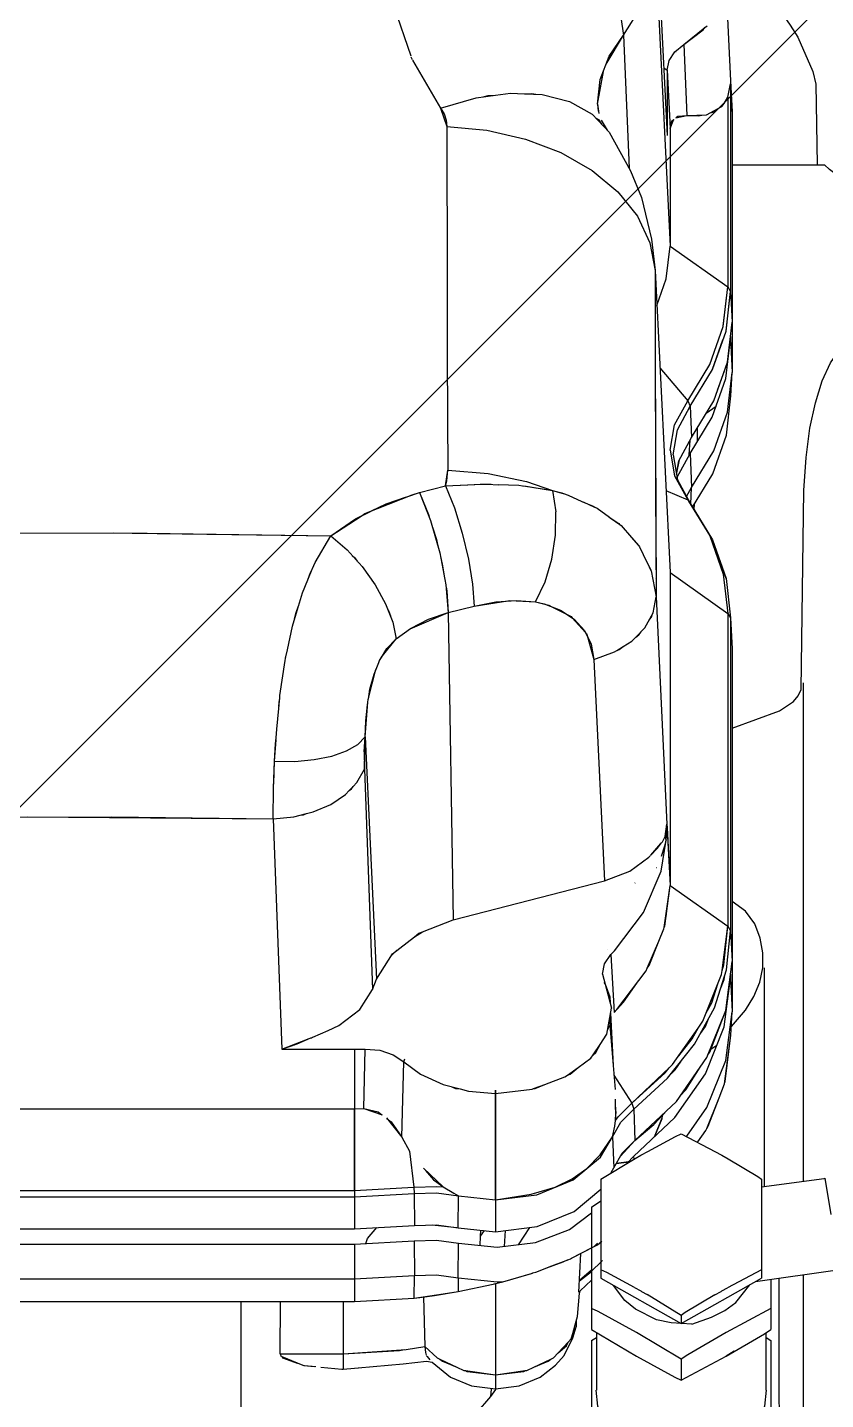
# Model space of a CAD drawing. Header units: millimetres. Extents: x 1084702 to 1166801, y 36632 to 124519.
# Drawn here: x 1102537.6 to 1102622.1, y 50437.1 to 50582.3 of the extents above; entities that cross this region are included whole.
import ezdxf

# ---------------------------------------------------------------- set-up
doc = ezdxf.new("R2010")
doc.units = ezdxf.units.MM
doc.header["$LTSCALE"] = 250
doc.layers.get('0').update_dxf_attribs({"color": 255})
doc.layers.add('%posline', color=240, linetype='Continuous')
doc.layers.add('%symbol', color=1, linetype='Continuous')
doc.styles.add('ROMANS', font='ROMANS.shx', dxfattribs={"height": 100})
doc.dimstyles.new('dott', dxfattribs={"dimscale": 100, "dimtxt": 150, "dimasz": 0.01, "dimexe": 0.5, "dimexo": 1, "dimgap": 1, "dimtad": 1, "dimdsep": 46, "dimtxsty": 'ROMANS', "dimcen": 1.5, "dimclrd": 1, "dimclre": 1, "dimclrt": 2, "dimazin": 2, "dimtfac": 1, "dimtmove": 2, "dimatfit": 3, "dimldrblk": 'DOT', "dimfxl": 1, "dimtvp": 100, "dimtolj": 1, "dimarcsym": 0})

# ---------------------------------------------------------------- blocks, each defined once
blk = doc.blocks.new('_Dot')
at = {"color": 0, "linetype": 'ByBlock', "lineweight": -2}
blk.add_line((-0.5, 0), (-1, 0), dxfattribs=at)
at = {"color": 0, "linetype": 'ByBlock', "const_width": 0.5}
blk.add_lwpolyline([(-0.25, 0, 1), (0.25, 0, 1)], format="xyb", close=True, dxfattribs=at)
blk = doc.blocks.new('GENERATOR-BORDE')
for p, q in [((-2239.76, 465.74), (-2238.51, 440.99)), ((-2239.76, 465.74), (-2238.51, 440.99)), ((-2239.77, 460.98), (-2238.21, 429.28)), ((-2239.77, 460.98), (-2238.21, 429.28)), ((-2232.33, 457.33), (-2231.8, 446.75)), ((-2267.46, 454.62), (-2265.67, 449.41)), ((-2243.73, 455.69), (-2243.13, 451.59)), ((-2243.13, 451.59), (-2241.28, 454.58)), ((-2243.13, 451.59), (-2241.28, 454.58)), ((-2236.74, 450.6), (-2234.53, 452.4)), ((-2236.74, 450.6), (-2234.7, 452.16)), ((-2234.7, 452.16), (-2234.53, 452.4)), ((-2234.53, 452.4), (-2234.28, 452.6)), ((-2244.97, 448.54), (-2243.13, 451.59)), ((-2244.65, 449.37), (-2243.13, 451.59)), ((-2243.13, 451.59), (-2242.52, 437.53)), ((-2243.13, 451.59), (-2242.52, 437.53)), ((-2237.7, 449.84), (-2236.74, 450.6)), ((-2237.7, 449.84), (-2236.74, 450.6)), ((-2236.74, 450.6), (-2236.42, 443.1)), ((-2236.74, 450.6), (-2236.42, 443.1)), ((-2236, 451.17), (-2235.97, 451.23)), ((-2265.81, 449.72), (-2265.78, 449.72)), ((-2265.64, 449.32), (-2265.58, 449.15)), ((-2265.58, 449.15), (-2265.52, 449.04)), ((-2265.48, 448.97), (-2262.51, 443.89)), ((-2245.59, 446.92), (-2244.65, 449.37)), ((-2238.51, 447.91), (-2238.3, 448.92)), ((-2238.51, 447.91), (-2238.3, 448.92)), ((-2238.3, 448.92), (-2237.7, 449.84)), ((-2238.3, 448.92), (-2237.7, 449.84)), ((-2238.28, 448.95), (-2238.28, 448.95)), ((-2238.08, 449.26), (-2238.07, 449.26)), ((-2245.9, 444.31), (-2245.27, 447.74)), ((-2245.4, 447.42), (-2245.34, 447.41)), ((-2245.4, 447.42), (-2245.33, 447.42)), ((-2245.4, 447.42), (-2245.33, 447.41)), ((-2244.96, 448.57), (-2244.96, 448.56)), ((-2244.96, 448.57), (-2244.96, 448.56)), ((-2238.87, 448.16), (-2238.51, 447.91)), ((-2238.87, 448.16), (-2238.51, 447.91)), ((-2238.51, 447.91), (-2238.21, 441.72)), ((-2238.51, 447.91), (-2238.21, 441.72)), ((-2238.51, 447.91), (-2238.51, 440.99)), ((-2238.51, 447.91), (-2238.51, 440.99)), ((-2245.9, 444.31), (-2245.59, 446.92)), ((-2245.51, 447.14), (-2245.39, 447.12)), ((-2232.09, 445.05), (-2231.79, 446.44)), ((-2232.09, 445.05), (-2231.79, 446.44)), ((-2231.8, 446.75), (-2231.79, 446.44)), ((-2231.8, 446.75), (-2231.79, 446.44)), ((-2231.8, 446.75), (-2231.64, 443.42)), ((-2231.8, 446.73), (-2231.79, 446.68)), ((-2231.79, 446.68), (-2231.63, 443.53)), ((-2231.79, 446.68), (-2231.63, 443.42)), ((-2231.79, 446.44), (-2231.79, 424.47)), ((-2231.79, 446.44), (-2231.79, 446.44)), ((-2231.79, 446.44), (-2231.63, 443.16)), ((-2231.79, 446.44), (-2231.79, 424.47)), ((-2231.79, 446.44), (-2231.63, 443.16)), ((-2262.51, 443.89), (-2258.72, 444.98)), ((-2258.72, 444.98), (-2256.7, 445.25)), ((-2257.99, 445.07), (-2257.48, 445.21)), ((-2257.48, 445.21), (-2256.7, 445.25)), ((-2256.7, 445.25), (-2255.09, 445.46)), ((-2255.09, 445.46), (-2253.61, 445.4)), ((-2253.61, 445.4), (-2252.83, 445.44)), ((-2253.61, 445.4), (-2251.76, 445.32)), ((-2253.6, 445.4), (-2253.6, 445.4)), ((-2252.83, 445.44), (-2252.43, 445.35)), ((-2251.76, 445.32), (-2248.85, 444.57)), ((-2248.85, 444.57), (-2246.46, 443.23)), ((-2245.79, 445.26), (-2245.73, 445.25)), ((-2232.47, 444.36), (-2232.09, 445.05)), ((-2232.09, 445.05), (-2232.09, 424.95)), ((-2232.09, 445.05), (-2232.09, 424.95)), ((-2262.51, 443.89), (-2261.84, 441.92)), ((-2262.51, 443.89), (-2262.14, 443.26)), ((-2262.14, 443.26), (-2261.92, 442.6)), ((-2246.46, 443.23), (-2244.67, 441.35)), ((-2245.9, 444.31), (-2245.73, 443.32)), ((-2245.9, 444.31), (-2245.9, 444.31)), ((-2245.9, 444.3), (-2245.82, 443.56)), ((-2237.61, 442.86), (-2236.42, 443.1)), ((-2237.58, 442.87), (-2237.38, 443.02)), ((-2237.38, 443.02), (-2236.42, 443.1)), ((-2236.42, 443.1), (-2234.36, 443.16)), ((-2236.42, 443.1), (-2235.21, 443.05)), ((-2235.21, 443.05), (-2234.83, 443.15)), ((-2234.36, 443.16), (-2232.71, 444.04)), ((-2233.96, 443.37), (-2233.38, 443.53)), ((-2233.48, 443.64), (-2233.44, 443.51)), ((-2233.48, 443.64), (-2233.44, 443.51)), ((-2233.38, 443.53), (-2233.13, 443.82)), ((-2232.71, 444.04), (-2232.47, 444.36)), ((-2231.66, 443.71), (-2231.64, 443.58)), ((-2231.66, 443.71), (-2231.64, 443.58)), ((-2231.66, 443.62), (-2231.64, 443.56)), ((-2231.64, 443.42), (-2231.63, 443.16)), ((-2231.63, 443.53), (-2231.63, 443.42)), ((-2231.63, 443.16), (-2231.63, 421.21)), ((-2231.63, 443.16), (-2231.63, 421.21)), ((-2261.92, 442.6), (-2261.84, 441.92)), ((-2261.88, 442.03), (-2261.85, 442.04)), ((-2261.84, 441.92), (-2257.59, 441.53)), ((-2261.84, 441.92), (-2257.59, 441.53)), ((-2261.84, 441.92), (-2261.83, 434.99)), ((-2246.1, 442.85), (-2245.79, 442.66)), ((-2245.92, 442.74), (-2245.86, 442.6)), ((-2245.92, 442.74), (-2245.87, 442.61)), ((-2245.84, 442.69), (-2245.81, 442.54)), ((-2245.82, 442.6), (-2245.82, 442.55)), ((-2245.79, 442.66), (-2245.47, 442.18)), ((-2245.49, 442.61), (-2244.86, 441.54)), ((-2238.59, 442.65), (-2238.57, 442.44)), ((-2238.57, 442.44), (-2238.51, 440.99)), ((-2238.21, 441.72), (-2237.81, 442.71)), ((-2238.21, 441.72), (-2238, 442.55)), ((-2238.21, 441.72), (-2238.21, 429.28)), ((-2238.21, 441.72), (-2238.21, 429.28)), ((-2238, 442.55), (-2237.82, 442.68)), ((-2257.59, 441.53), (-2253.51, 440.6)), ((-2257.59, 441.53), (-2253.51, 440.6)), ((-2253.51, 440.6), (-2249.76, 439.17)), ((-2253.51, 440.6), (-2249.76, 439.17)), ((-2249.76, 439.17), (-2246.46, 437.29)), ((-2249.76, 439.17), (-2246.46, 437.29)), ((-2246.46, 437.29), (-2243.73, 435.01)), ((-2246.46, 437.29), (-2243.73, 435.01)), ((-2231.63, 437.88), (-2221.85, 437.88)), ((-2261.83, 434.99), (-2261.82, 432.07)), ((-2243.73, 435.01), (-2241.67, 432.43)), ((-2243.73, 435.01), (-2241.67, 432.43)), ((-2261.82, 432.08), (-2261.81, 427.99)), ((-2241.67, 432.43), (-2240.34, 429.62)), ((-2241.67, 432.43), (-2240.34, 429.62)), ((-2240.17, 429.99), (-2239.79, 426.7)), ((-2240.17, 429.99), (-2239.79, 426.7)), ((-2261.82, 429.23), (-2261.81, 426.83)), ((-2240.34, 429.62), (-2239.79, 426.7)), ((-2240.34, 429.62), (-2239.79, 426.7)), ((-2238.61, 425.82), (-2238.21, 429.28)), ((-2238.61, 425.82), (-2238.21, 429.28)), ((-2238.21, 429.28), (-2232.09, 424.95)), ((-2238.21, 429.28), (-2232.09, 424.95)), ((-2261.81, 427.99), (-2261.8, 423.47)), ((-2239.79, 426.7), (-2239.77, 417.31)), ((-2239.79, 426.7), (-2238.21, 394.72)), ((-2239.79, 426.7), (-2238.21, 394.72)), ((-2239.79, 426.7), (-2239.78, 419.99)), ((-2239.6, 423), (-2238.61, 425.82)), ((-2239.6, 423), (-2238.61, 425.82)), ((-2232.57, 420.78), (-2232.09, 424.95)), ((-2232.57, 420.79), (-2232.09, 424.95)), ((-2232.28, 420.28), (-2231.79, 424.47)), ((-2232.28, 420.29), (-2231.79, 424.47)), ((-2232.09, 424.95), (-2231.79, 424.47)), ((-2232.09, 424.95), (-2231.79, 424.47)), ((-2231.79, 424.47), (-2231.63, 421.21)), ((-2231.79, 424.47), (-2231.63, 421.21)), ((-2261.8, 423.48), (-2261.79, 417.91)), ((-2232.12, 417), (-2231.63, 421.21)), ((-2231.68, 420.85), (-2231.63, 421.21)), ((-2231.63, 421.21), (-2231.63, 415.91)), ((-2231.63, 421.21), (-2231.63, 415.91)), ((-2239.78, 419.99), (-2239.73, 403.48)), ((-2234, 416.74), (-2232.57, 420.78)), ((-2234, 416.74), (-2232.57, 420.78)), ((-2233.72, 416.2), (-2232.28, 420.28)), ((-2232.57, 420.79), (-2232.57, 420.79)), ((-2232.28, 420.28), (-2232.28, 420.29)), ((-2233.71, 416.23), (-2232.61, 419.34)), ((-2232.29, 415.26), (-2231.81, 419.45)), ((-2231.81, 419.7), (-2231.81, 419.45)), ((-2231.81, 419.45), (-2231.63, 415.91)), ((-2231.81, 419.45), (-2231.63, 415.91)), ((-2261.79, 417.91), (-2261.76, 411.09)), ((-2239.77, 417.31), (-2239.69, 392.14)), ((-2233.57, 412.91), (-2232.12, 417)), ((-2233.18, 414.01), (-2232.13, 416.96)), ((-2232.13, 416.96), (-2232.13, 416.98)), ((-2239.28, 416.37), (-2236.34, 412.91)), ((-2239.28, 416.37), (-2236.34, 412.91)), ((-2236.34, 412.91), (-2234, 416.74)), ((-2236.34, 412.91), (-2234, 416.74)), ((-2236.08, 412.34), (-2233.72, 416.2)), ((-2234, 416.74), (-2234, 416.74)), ((-2233.71, 416.21), (-2233.71, 416.23)), ((-2232.12, 411.7), (-2231.63, 415.91)), ((-2232.12, 411.7), (-2231.63, 415.91)), ((-2231.76, 413.44), (-2231.63, 415.91)), ((-2231.76, 413.44), (-2231.63, 415.91)), ((-2233.73, 411.18), (-2232.29, 415.26)), ((-2237.72, 410.37), (-2236.34, 412.91)), ((-2237.72, 410.37), (-2236.34, 412.91)), ((-2236.34, 412.91), (-2236.08, 412.34)), ((-2236.34, 412.91), (-2236.08, 412.34)), ((-2235.94, 409.03), (-2233.57, 412.91)), ((-2235.94, 409.03), (-2233.58, 412.89)), ((-2233.58, 412.89), (-2233.57, 412.9)), ((-2232.24, 409.25), (-2231.76, 413.44)), ((-2232.24, 409.25), (-2231.76, 413.44)), ((-2261.76, 411.1), (-2261.74, 405.54)), ((-2237.43, 409.84), (-2236.08, 412.34)), ((-2237.43, 409.84), (-2236.08, 412.34)), ((-2236.09, 407.32), (-2233.73, 411.18)), ((-2236.08, 412.34), (-2235.94, 409.03)), ((-2236.08, 412.34), (-2235.94, 409.03)), ((-2234.37, 411.59), (-2233.33, 412.33)), ((-2234.37, 411.59), (-2233.33, 412.33)), ((-2233.57, 407.6), (-2232.12, 411.7)), ((-2233.57, 407.6), (-2232.12, 411.7)), ((-2238.19, 407.67), (-2237.72, 410.37)), ((-2238.19, 407.67), (-2237.72, 410.37)), ((-2237.89, 407.19), (-2237.43, 409.84)), ((-2237.89, 407.19), (-2237.43, 409.84)), ((-2235.34, 410.01), (-2235.33, 408.56)), ((-2235.34, 410.01), (-2235.33, 408.56)), ((-2237.28, 406.56), (-2235.94, 409.03)), ((-2236.17, 407.17), (-2236.09, 408.74)), ((-2236.17, 407.17), (-2236.09, 408.74)), ((-2233.68, 405.16), (-2232.24, 409.25)), ((-2233.68, 405.16), (-2232.24, 409.25)), ((-2238.19, 407.67), (-2237.72, 404.97)), ((-2238.19, 407.67), (-2237.72, 404.97)), ((-2237.89, 407.19), (-2237.43, 404.54)), ((-2237.89, 407.19), (-2237.43, 404.54)), ((-2237.45, 404.82), (-2236.09, 407.32)), ((-2236.09, 407.32), (-2235.94, 403.72)), ((-2236.09, 407.32), (-2235.94, 403.72)), ((-2235.94, 403.72), (-2233.57, 407.6)), ((-2235.94, 403.72), (-2233.57, 407.6)), ((-2261.98, 403.89), (-2261.74, 405.54)), ((-2261.85, 404.42), (-2261.74, 405.54)), ((-2261.74, 405.54), (-2257.48, 405.19)), ((-2261.74, 405.54), (-2257.48, 405.19)), ((-2237.53, 405.1), (-2237.22, 406.66)), ((-2237.53, 405.1), (-2237.28, 406.56)), ((-2264.73, 403.18), (-2261.98, 403.89)), ((-2264.73, 403.18), (-2261.98, 403.89)), ((-2261.98, 403.89), (-2261.85, 404.42)), ((-2261.98, 403.89), (-2258.88, 404.04)), ((-2261.98, 403.89), (-2259.61, 404.02)), ((-2261.98, 403.89), (-2261.04, 401.56)), ((-2261.98, 403.89), (-2261.04, 401.56)), ((-2259.61, 404.02), (-2258.29, 404.06)), ((-2258.32, 404.07), (-2258.04, 404.09)), ((-2258.04, 404.09), (-2257.9, 404.08)), ((-2257.92, 404.07), (-2257.58, 404.08)), ((-2257.72, 404.07), (-2257.15, 404.06)), ((-2257.58, 404.08), (-2256.34, 404.02)), ((-2257.48, 405.19), (-2253.41, 404.34)), ((-2257.48, 405.19), (-2253.41, 404.34)), ((-2256.41, 404.03), (-2254.22, 403.96)), ((-2254.22, 403.96), (-2253.82, 403.9)), ((-2253.83, 403.89), (-2253.44, 403.87)), ((-2253.71, 403.89), (-2250.64, 403.42)), ((-2253.44, 403.87), (-2250.64, 403.42)), ((-2253.41, 404.34), (-2250.64, 403.42)), ((-2253.41, 404.34), (-2250.64, 403.42)), ((-2237.72, 404.97), (-2236.34, 402.42)), ((-2237.72, 404.97), (-2236.34, 402.42)), ((-2237.46, 404.72), (-2237.45, 404.82)), ((-2237.43, 404.54), (-2236.08, 402.05)), ((-2237.43, 404.54), (-2236.08, 402.05)), ((-2235.83, 401.64), (-2233.68, 405.16)), ((-2235.83, 401.64), (-2233.68, 405.16)), ((-2270.51, 400.96), (-2265.51, 402.96)), ((-2268.28, 402), (-2266.1, 402.73)), ((-2265.97, 402.77), (-2264.73, 403.18)), ((-2265.51, 402.96), (-2264.73, 403.18)), ((-2264.73, 403.18), (-2263.79, 400.85)), ((-2264.73, 403.18), (-2263.57, 400.21)), ((-2250.64, 403.42), (-2250.3, 401.14)), ((-2250.64, 403.42), (-2249.66, 403.14)), ((-2250.64, 403.42), (-2250.3, 401.14)), ((-2250.64, 403.42), (-2249.54, 403.09)), ((-2249.66, 403.14), (-2249.5, 403.07)), ((-2249.5, 403.07), (-2249, 402.92)), ((-2249, 402.92), (-2247.53, 402.25)), ((-2239.73, 403.48), (-2239.69, 392.14)), ((-2238.64, 403.4), (-2236.34, 402.42)), ((-2238.64, 403.4), (-2236.34, 402.42)), ((-2236.46, 402.75), (-2235.94, 403.72)), ((-2236.46, 402.75), (-2235.94, 403.72)), ((-2236.34, 402.42), (-2236.08, 402.05)), ((-2236.34, 402.42), (-2234, 398.59)), ((-2236.34, 402.42), (-2236.08, 402.05)), ((-2236.02, 401.94), (-2235.94, 403.72)), ((-2236.02, 401.94), (-2235.94, 403.72)), ((-2271.53, 400.39), (-2269.85, 401.22)), ((-2270.92, 400.69), (-2270.51, 400.96)), ((-2269.81, 401.24), (-2268.28, 402)), ((-2261.04, 401.56), (-2260.21, 398.9)), ((-2261.04, 401.56), (-2260.21, 398.9)), ((-2250.32, 398.66), (-2250.3, 401.14)), ((-2250.32, 398.66), (-2250.3, 401.14)), ((-2247.54, 402.25), (-2246.36, 401.76)), ((-2247.42, 402.2), (-2246.19, 401.64)), ((-2246.36, 401.76), (-2246.17, 401.63)), ((-2246.17, 401.63), (-2245.93, 401.53)), ((-2245.93, 401.53), (-2244.62, 400.58)), ((-2239.72, 401.33), (-2239.72, 401.32)), ((-2239.72, 401.33), (-2239.72, 401.32)), ((-2236.25, 402.28), (-2234, 398.59)), ((-2236.08, 402.05), (-2233.72, 398.18)), ((-2236.08, 402.05), (-2233.72, 398.19)), ((-2235.65, 401.34), (-2235.61, 402)), ((-2235.65, 401.34), (-2235.61, 402)), ((-2274.11, 398.6), (-2270.93, 400.69)), ((-2274.11, 398.6), (-2271.53, 400.39)), ((-2263.79, 400.85), (-2263.67, 400.47)), ((-2263.57, 400.21), (-2262.6, 396.82)), ((-2263.37, 399.53), (-2262.95, 398.2)), ((-2244.64, 400.59), (-2243.63, 399.9)), ((-2244.55, 400.52), (-2243.53, 399.79)), ((-2243.63, 399.9), (-2243.52, 399.78)), ((-2243.53, 399.79), (-2243.38, 399.68)), ((-2243.38, 399.68), (-2242.3, 398.44)), ((-2308.71, 398.9), (-2297.14, 398.93)), ((-2297.14, 398.93), (-2295.16, 398.9)), ((-2295.16, 398.9), (-2293.58, 398.9)), ((-2295.12, 398.9), (-2274.11, 398.6)), ((-2293.58, 398.9), (-2274.11, 398.6)), ((-2275.79, 395.78), (-2274.11, 398.6)), ((-2274.11, 398.6), (-2274.1, 398.59)), ((-2274.11, 398.6), (-2272.4, 397.11)), ((-2262.95, 398.2), (-2262.75, 397.36)), ((-2260.21, 398.9), (-2259.55, 396.14)), ((-2260.21, 398.9), (-2259.55, 396.14)), ((-2250.71, 396.13), (-2250.32, 398.66)), ((-2250.71, 396.13), (-2250.32, 398.66)), ((-2242.31, 398.45), (-2241.57, 397.63)), ((-2242.28, 398.41), (-2241.52, 397.54)), ((-2234, 398.59), (-2233.99, 398.59)), ((-2234, 398.59), (-2234, 398.59)), ((-2233.99, 398.59), (-2232.57, 394.54)), ((-2233.99, 398.59), (-2232.57, 394.55)), ((-2233.72, 398.19), (-2233.72, 398.19)), ((-2233.72, 398.18), (-2232.28, 394.1)), ((-2272.4, 397.11), (-2270.81, 395.35)), ((-2271.87, 396.52), (-2271.58, 396.26)), ((-2262.6, 396.82), (-2261.95, 393.43)), ((-2241.57, 397.63), (-2241.52, 397.53)), ((-2241.52, 397.53), (-2241.45, 397.45)), ((-2241.45, 397.45), (-2240.66, 395.83)), ((-2233.39, 397.24), (-2232.29, 394.13)), ((-2276.28, 394.72), (-2276.05, 395.14)), ((-2276.06, 395.13), (-2275.79, 395.78)), ((-2271.58, 396.26), (-2271.34, 395.93)), ((-2270.81, 395.35), (-2269.42, 393.41)), ((-2262.49, 396.27), (-2262.29, 395.44)), ((-2262.29, 395.44), (-2262.08, 394.11)), ((-2259.55, 396.14), (-2259.12, 393.49)), ((-2259.55, 396.14), (-2259.12, 393.49)), ((-2251.44, 393.73), (-2250.71, 396.13)), ((-2251.44, 393.73), (-2250.71, 396.13)), ((-2240.66, 395.84), (-2240.24, 395)), ((-2240.64, 395.79), (-2240.23, 394.95)), ((-2277.14, 392.56), (-2276.55, 393.95)), ((-2276.55, 393.96), (-2276.09, 395.06)), ((-2276.55, 393.95), (-2276.28, 394.72)), ((-2252.45, 391.6), (-2251.44, 393.73)), ((-2252.45, 391.6), (-2251.44, 393.73)), ((-2240.25, 395), (-2240.23, 394.97)), ((-2240.24, 395), (-2240.23, 394.95)), ((-2240.23, 394.95), (-2240.2, 394.9)), ((-2240.2, 394.9), (-2239.69, 392.14)), ((-2239.7, 394.11), (-2239.69, 394.1)), ((-2238.21, 394.72), (-2232.09, 390.39)), ((-2238.21, 394.72), (-2232.09, 390.39)), ((-2238.21, 394.72), (-2238.21, 361.6)), ((-2238.21, 394.72), (-2238.21, 361.6)), ((-2232.57, 394.55), (-2232.57, 394.54)), ((-2232.57, 394.54), (-2232.09, 390.39)), ((-2232.57, 394.54), (-2232.57, 394.54)), ((-2232.57, 394.54), (-2232.09, 390.39)), ((-2232.29, 394.13), (-2232.28, 394.12)), ((-2232.28, 394.1), (-2231.79, 389.91)), ((-2277.56, 391.17), (-2277.14, 392.56)), ((-2269.43, 393.42), (-2269.42, 393.41)), ((-2269.42, 393.41), (-2269.42, 393.4)), ((-2269.42, 393.41), (-2268.32, 391.42)), ((-2261.95, 393.43), (-2261.69, 390.48)), ((-2261.92, 393.17), (-2261.86, 392.79)), ((-2261.86, 392.79), (-2261.69, 390.48)), ((-2259.12, 393.49), (-2258.96, 391.17)), ((-2259.12, 393.49), (-2258.96, 391.17)), ((-2278.19, 389.05), (-2277.59, 391.07)), ((-2277.83, 390.39), (-2277.55, 391.18)), ((-2268.32, 391.42), (-2267.57, 389.48)), ((-2268.07, 390.77), (-2267.9, 390.43)), ((-2261.69, 390.48), (-2258.96, 391.17)), ((-2261.69, 390.48), (-2258.96, 391.17)), ((-2258.96, 391.17), (-2255.18, 391.76)), ((-2258.96, 391.17), (-2256.66, 391.63)), ((-2256.66, 391.63), (-2254.48, 391.77)), ((-2255.18, 391.76), (-2252.45, 391.6)), ((-2254.48, 391.77), (-2252.45, 391.6)), ((-2252.45, 391.6), (-2251.53, 391.4)), ((-2252.45, 391.6), (-2251.34, 391.33)), ((-2252.45, 391.6), (-2252.45, 391.6)), ((-2251.53, 391.4), (-2249.79, 390.75)), ((-2251.34, 391.33), (-2251.03, 391.26)), ((-2251.03, 391.26), (-2250.72, 391.1)), ((-2250.72, 391.1), (-2248.96, 390.21)), ((-2249.79, 390.75), (-2248.35, 389.8)), ((-2239.99, 390.46), (-2239.69, 392.14)), ((-2239.69, 392.14), (-2238.53, 368.1)), ((-2239.69, 392.14), (-2238.53, 368.1)), ((-2277.96, 389.81), (-2277.83, 390.39)), ((-2267.9, 390.43), (-2267.82, 390.12)), ((-2267.57, 389.48), (-2267.2, 387.7)), ((-2265.73, 388.76), (-2261.69, 390.48)), ((-2265.69, 388.79), (-2263.78, 389.78)), ((-2263.78, 389.78), (-2261.69, 390.48)), ((-2261.69, 390.48), (-2261.16, 357.96)), ((-2261.69, 390.48), (-2261.16, 357.96)), ((-2248.96, 390.21), (-2248.66, 390.05)), ((-2248.66, 390.05), (-2248.56, 389.94)), ((-2248.56, 389.94), (-2247.16, 388.37)), ((-2248.35, 389.8), (-2247.26, 388.58)), ((-2240.86, 388.87), (-2239.99, 390.46)), ((-2240.42, 389.67), (-2240.15, 390.05)), ((-2240.15, 390.05), (-2240.11, 390.23)), ((-2232.09, 390.39), (-2232.09, 357.27)), ((-2232.09, 390.39), (-2231.79, 389.91)), ((-2232.09, 390.39), (-2232.09, 357.27)), ((-2232.09, 390.39), (-2231.79, 389.91)), ((-2231.79, 389.91), (-2231.79, 356.79)), ((-2231.79, 389.91), (-2231.63, 386.65)), ((-2231.79, 389.91), (-2231.63, 386.65)), ((-2231.79, 389.91), (-2231.79, 356.79)), ((-2278.72, 386.53), (-2278.19, 389.05)), ((-2267.2, 387.7), (-2265.69, 388.79)), ((-2247.26, 388.58), (-2246.56, 387.13)), ((-2247.15, 388.37), (-2247.06, 388.26)), ((-2247.06, 388.26), (-2247, 388.05)), ((-2246.99, 388.04), (-2246.26, 385.5)), ((-2242.26, 387.46), (-2241.84, 387.89)), ((-2241.84, 387.89), (-2240.86, 388.87)), ((-2241.84, 387.89), (-2241.5, 388.14)), ((-2241.5, 388.14), (-2241.28, 388.45)), ((-2241.42, 388.3), (-2241.42, 388.25)), ((-2278.89, 385.8), (-2278.71, 386.54)), ((-2268.78, 385.72), (-2267.2, 387.7)), ((-2268.76, 385.73), (-2268.18, 386.67)), ((-2268.18, 386.67), (-2267.2, 387.7)), ((-2267.2, 387.7), (-2267.2, 387.7)), ((-2246.56, 387.13), (-2246.26, 385.5)), ((-2244.09, 386.31), (-2243.83, 386.48)), ((-2243.83, 386.48), (-2243.18, 386.89)), ((-2243.83, 386.48), (-2243.6, 386.57)), ((-2243.6, 386.57), (-2243.18, 386.89)), ((-2243.36, 386.77), (-2243.35, 386.76)), ((-2243.18, 386.89), (-2242.26, 387.46)), ((-2231.63, 386.65), (-2231.63, 353.54)), ((-2231.63, 386.65), (-2231.63, 353.54)), ((-2279.51, 381.72), (-2278.96, 385.39)), ((-2278.96, 385.39), (-2278.92, 385.62)), ((-2278.91, 385.66), (-2278.78, 386.26)), ((-2278.91, 385.62), (-2278.89, 385.8)), ((-2269.55, 383.96), (-2269.05, 385.2)), ((-2269.05, 385.19), (-2268.92, 385.48)), ((-2269.04, 385.21), (-2268.96, 385.41)), ((-2268.96, 385.41), (-2268.77, 385.72)), ((-2246.26, 385.5), (-2244.09, 386.31)), ((-2246.26, 385.5), (-2245.14, 362.09)), ((-2246.26, 385.5), (-2245.14, 362.09)), ((-2270.16, 381.27), (-2269.36, 384.44)), ((-2269.98, 382.37), (-2269.55, 383.96)), ((-2270.15, 381.32), (-2269.98, 382.37)), ((-2224.11, 383.06), (-2224.11, 330.28)), ((-2279.64, 380.34), (-2279.57, 381.13)), ((-2279.62, 380.57), (-2279.55, 381.27)), ((-2279.57, 381.13), (-2279.53, 381.39)), ((-2279.54, 381.38), (-2279.51, 381.72)), ((-2270.5, 377.33), (-2270.2, 381.01)), ((-2270.42, 379.01), (-2270.26, 380.7)), ((-2270.26, 380.7), (-2270.16, 381.28)), ((-2279.86, 378.14), (-2279.64, 380.34)), ((-2279.92, 377.22), (-2279.86, 378.14)), ((-2270.5, 377.33), (-2270.42, 379.01)), ((-2280.08, 374.74), (-2279.93, 377)), ((-2280.08, 374.74), (-2279.97, 376.6)), ((-2279.97, 376.6), (-2279.91, 377.23)), ((-2272.47, 375.84), (-2271.28, 376.53)), ((-2272.47, 375.84), (-2271.28, 376.53)), ((-2271.28, 376.53), (-2270.5, 377.33)), ((-2271.28, 376.53), (-2270.5, 377.33)), ((-2270.58, 375.73), (-2270.5, 377.33)), ((-2270.57, 373.89), (-2270.5, 377.33)), ((-2270.5, 377.33), (-2269.29, 351.69)), ((-2280.19, 371.91), (-2280.08, 374.74)), ((-2280.17, 372.38), (-2280.08, 374.74)), ((-2280.08, 374.74), (-2277.93, 374.73)), ((-2280.08, 374.74), (-2277.93, 374.73)), ((-2277.93, 374.73), (-2275.88, 374.92)), ((-2277.93, 374.73), (-2275.88, 374.92)), ((-2275.88, 374.92), (-2274.03, 375.29)), ((-2275.88, 374.92), (-2274.03, 375.29)), ((-2274.03, 375.29), (-2272.47, 375.84)), ((-2274.03, 375.29), (-2272.47, 375.84)), ((-2270.58, 375.73), (-2270.57, 373.89)), ((-2271.36, 372.49), (-2270.57, 373.89)), ((-2270.57, 373.89), (-2269.72, 350.57)), ((-2270.57, 373.89), (-2269.72, 350.57)), ((-2280.23, 368.65), (-2280.19, 371.91)), ((-2280.18, 372.21), (-2280.17, 372.38)), ((-2272.17, 371.66), (-2271.77, 372.07)), ((-2272.17, 371.66), (-2271.92, 371.84)), ((-2271.92, 371.84), (-2271.77, 372.07)), ((-2271.77, 372.07), (-2271.36, 372.49)), ((-2274.14, 370.18), (-2272.57, 371.24)), ((-2272.57, 371.24), (-2272.17, 371.66)), ((-2278.06, 368.86), (-2277.37, 369.03)), ((-2277.37, 369.03), (-2276.69, 369.2)), ((-2277.37, 369.03), (-2277.01, 369.08)), ((-2277.01, 369.08), (-2276.69, 369.2)), ((-2276.69, 369.2), (-2276, 369.38)), ((-2276, 369.38), (-2274.14, 370.18)), ((-2325.24, 368.8), (-2297.35, 368.87)), ((-2306.25, 368.85), (-2280.23, 368.65)), ((-2297.35, 368.87), (-2280.23, 368.65)), ((-2280.23, 368.65), (-2278.06, 368.86)), ((-2280.23, 368.65), (-2279.33, 344.27)), ((-2280.23, 368.65), (-2279.33, 344.27)), ((-2238.72, 366.77), (-2238.53, 368.1)), ((-2238.72, 366.77), (-2238.53, 368.1)), ((-2238.72, 366.77), (-2238.51, 367.68)), ((-2238.72, 366.77), (-2238.51, 367.66)), ((-2238.63, 366.38), (-2238.51, 367.66)), ((-2238.63, 366.38), (-2238.51, 367.66)), ((-2238.53, 368.1), (-2238.51, 367.68)), ((-2238.53, 368.1), (-2238.21, 361.6)), ((-2238.53, 368.1), (-2238.51, 367.68)), ((-2238.51, 367.64), (-2238.51, 367.68)), ((-2238.51, 367.68), (-2238.21, 361.6)), ((-2240.25, 364.8), (-2239.17, 366.04)), ((-2239.53, 365.55), (-2239.12, 366.11)), ((-2239.15, 363.12), (-2238.63, 366.38)), ((-2239.11, 366.11), (-2239, 366.23)), ((-2239, 366.23), (-2238.94, 366.35)), ((-2238.94, 366.35), (-2238.89, 366.42)), ((-2238.93, 366.37), (-2238.72, 366.77)), ((-2238.89, 366.42), (-2238.72, 366.77)), ((-2238.73, 365.89), (-2238.63, 366.38)), ((-2238.72, 366.77), (-2238.7, 366.57)), ((-2238.72, 366.77), (-2238.7, 366.57)), ((-2238.7, 366.57), (-2238.63, 366.38)), ((-2238.7, 366.57), (-2238.63, 366.38)), ((-2238.63, 366.38), (-2238.63, 366.38)), ((-2238.62, 367.2), (-2238.62, 367.19)), ((-2238.62, 367.2), (-2238.62, 367.19)), ((-2242.47, 363.12), (-2240.46, 364.58)), ((-2242.47, 363.12), (-2240.46, 364.58)), ((-2240.46, 364.58), (-2240.37, 364.66)), ((-2240.37, 364.66), (-2240.3, 364.74)), ((-2240.29, 364.75), (-2239.53, 365.55)), ((-2239.1, 364.7), (-2238.79, 365.69)), ((-2238.93, 365.25), (-2238.85, 365.44)), ((-2238.85, 365.44), (-2238.79, 365.71)), ((-2238.79, 365.7), (-2238.73, 365.89)), ((-2245.14, 362.09), (-2242.47, 363.12)), ((-2245.14, 362.09), (-2242.47, 363.12)), ((-2241.03, 358.73), (-2239.15, 363.12)), ((-2241.03, 358.73), (-2239.15, 363.12)), ((-2239.66, 363.48), (-2239.65, 363.49)), ((-2239.15, 363.12), (-2239.14, 363.14)), ((-2261.16, 357.96), (-2245.14, 362.09)), ((-2241.92, 361.85), (-2241.89, 361.87)), ((-2238.83, 357.13), (-2238.21, 361.6)), ((-2238.77, 357.28), (-2238.21, 361.6)), ((-2238.33, 360.69), (-2238.33, 360.62)), ((-2238.33, 360.69), (-2238.33, 360.62)), ((-2238.21, 361.6), (-2232.09, 357.27)), ((-2238.21, 361.6), (-2232.09, 357.27)), ((-2264.42, 356.68), (-2261.16, 357.96)), ((-2244.09, 354.68), (-2241.03, 358.73)), ((-2244.09, 354.68), (-2241.03, 358.73)), ((-2238.62, 358.65), (-2238.62, 358.44)), ((-2238.62, 358.65), (-2238.62, 358.44)), ((-2267.59, 354.37), (-2265.26, 356.17)), ((-2265.26, 356.17), (-2264.42, 356.68)), ((-2265.26, 356.17), (-2264.79, 356.53)), ((-2264.79, 356.53), (-2264.42, 356.68)), ((-2239.4, 355.7), (-2238.85, 356.99)), ((-2238.85, 356.99), (-2238.83, 357.13)), ((-2238.83, 357.13), (-2238.77, 357.28)), ((-2232.69, 352.6), (-2232.09, 357.27)), ((-2232.51, 353.18), (-2232.09, 357.27)), ((-2232.22, 352.67), (-2231.79, 356.79)), ((-2232.09, 357.27), (-2231.79, 356.79)), ((-2232.09, 357.27), (-2231.79, 356.79)), ((-2231.79, 356.79), (-2231.63, 353.54)), ((-2231.79, 356.79), (-2231.63, 353.54)), ((-2267.76, 354.1), (-2267.12, 354.73)), ((-2244.87, 354.84), (-2244.86, 354.85)), ((-2244.46, 354.3), (-2244.09, 354.68)), ((-2244.46, 354.3), (-2244.09, 354.68)), ((-2240.63, 352.83), (-2239.4, 355.7)), ((-2240.43, 353.12), (-2239.4, 355.7)), ((-2269.29, 351.69), (-2267.59, 354.37)), ((-2245.35, 352.21), (-2245.14, 353.31)), ((-2245.35, 352.21), (-2245.14, 353.31)), ((-2245.14, 353.31), (-2244.46, 354.3)), ((-2245.14, 353.31), (-2244.46, 354.3)), ((-2244.46, 354.3), (-2244.13, 348.16)), ((-2244.46, 354.3), (-2244.13, 348.16)), ((-2240.63, 352.83), (-2240.43, 353.12)), ((-2232.69, 352.6), (-2232.51, 353.18)), ((-2232.31, 348.37), (-2231.63, 353.54)), ((-2231.63, 353.54), (-2231.63, 348.23)), ((-2231.63, 353.54), (-2231.63, 348.23)), ((-2269.72, 350.57), (-2269.29, 351.69)), ((-2269.72, 350.57), (-2269.29, 351.69)), ((-2245.35, 352.21), (-2245.08, 351.13)), ((-2245.35, 352.21), (-2245.08, 351.13)), ((-2243.84, 348.47), (-2240.75, 352.56)), ((-2240.75, 352.56), (-2240.63, 352.83)), ((-2234.72, 347.23), (-2232.75, 352.17)), ((-2233.5, 348.64), (-2232.22, 352.67)), ((-2232.86, 350.66), (-2232.46, 351.65)), ((-2232.75, 352.17), (-2232.69, 352.6)), ((-2232.48, 346.63), (-2231.81, 351.77)), ((-2232.46, 351.65), (-2232.41, 352.09)), ((-2231.81, 352.19), (-2231.81, 351.77)), ((-2231.81, 351.77), (-2231.63, 348.23)), ((-2231.81, 351.77), (-2231.63, 348.23)), ((-2228.24, 352.88), (-2228.24, 329.74)), ((-2271.06, 348.46), (-2269.72, 350.57)), ((-2271.06, 348.46), (-2269.72, 350.57)), ((-2245.22, 351.33), (-2245.08, 351.13)), ((-2245.08, 351.13), (-2244.41, 348.6)), ((-2245.08, 351.13), (-2244.59, 349.79)), ((-2245.08, 351.13), (-2245.08, 351.12)), ((-2245.08, 351.13), (-2245.08, 351.12)), ((-2243.15, 349.23), (-2241.74, 351.24)), ((-2233.78, 349.18), (-2233.15, 351.18)), ((-2244.9, 345.84), (-2244.41, 348.6)), ((-2244.59, 349.79), (-2244.59, 349.27)), ((-2244.59, 349.79), (-2244.56, 349.16)), ((-2243.78, 348.54), (-2243.15, 349.23)), ((-2235.6, 344.78), (-2233.5, 348.64)), ((-2234.4, 348.03), (-2233.78, 349.18)), ((-2273.29, 346.78), (-2271.06, 348.46)), ((-2273.29, 346.78), (-2271.06, 348.46)), ((-2244.59, 347.59), (-2244.59, 346.77)), ((-2244.5, 348.07), (-2244.23, 342.54)), ((-2244.13, 348.16), (-2243.84, 348.47)), ((-2235.24, 346.5), (-2234.72, 347.23)), ((-2234.45, 346.68), (-2234.13, 347.48)), ((-2234.3, 343.39), (-2232.31, 348.37)), ((-2234, 343.95), (-2232.36, 348.17)), ((-2232.36, 348.17), (-2232.35, 348.27)), ((-2232.31, 343.07), (-2231.63, 348.23)), ((-2232.31, 343.07), (-2231.63, 348.23)), ((-2231.76, 345.76), (-2231.63, 348.23)), ((-2231.76, 345.76), (-2231.63, 348.23)), ((-2276.04, 345.54), (-2274.41, 346.25)), ((-2274.41, 346.25), (-2273.29, 346.78)), ((-2274.41, 346.25), (-2273.29, 346.78)), ((-2245.62, 344.77), (-2244.9, 345.84)), ((-2244.81, 346.34), (-2244.59, 346.77)), ((-2244.59, 346.77), (-2244.23, 342.54)), ((-2237.93, 342.64), (-2235.24, 346.5)), ((-2235.86, 345.35), (-2235.24, 346.5)), ((-2234.97, 345.94), (-2234.45, 346.68)), ((-2234.46, 341.66), (-2232.48, 346.63)), ((-2232.43, 340.61), (-2231.76, 345.76)), ((-2232.36, 340.86), (-2231.76, 345.76)), ((-2279.33, 344.27), (-2276.42, 345.38)), ((-2279.33, 344.27), (-2277.68, 344.84)), ((-2279.33, 344.27), (-2271.61, 344.27)), ((-2279.33, 344.27), (-2271.61, 344.27)), ((-2278.6, 344.55), (-2278.53, 344.55)), ((-2278.17, 344.71), (-2277.99, 344.74)), ((-2277.68, 344.84), (-2276.26, 345.45)), ((-2276.24, 345.45), (-2276.15, 345.48)), ((-2276.15, 345.48), (-2276.11, 345.5)), ((-2276.1, 345.52), (-2276.04, 345.54)), ((-2271.61, 344.27), (-2270.5, 344.28)), ((-2271.61, 344.27), (-2270.5, 344.28)), ((-2271.61, 344.27), (-2271.61, 337.96)), ((-2271.61, 344.27), (-2271.61, 337.96)), ((-2270.63, 337.97), (-2270.5, 344.28)), ((-2270.63, 337.97), (-2270.5, 344.28)), ((-2270.5, 344.28), (-2268.95, 344.15)), ((-2270.5, 344.28), (-2268.95, 344.15)), ((-2246.36, 343.67), (-2245.62, 344.77)), ((-2246.05, 343.93), (-2245.62, 344.77)), ((-2238.47, 341.19), (-2235.6, 344.78)), ((-2237.29, 343.56), (-2235.86, 345.35)), ((-2233.88, 344.25), (-2233.25, 344.7)), ((-2233.88, 344.25), (-2233.25, 344.7)), ((-2268.95, 344.15), (-2267.54, 343.68)), ((-2268.95, 344.15), (-2267.54, 343.68)), ((-2267.54, 343.68), (-2266.4, 342.93)), ((-2267.54, 343.68), (-2266.4, 342.93)), ((-2266.61, 334.96), (-2266.4, 342.93)), ((-2266.61, 334.96), (-2266.4, 342.93)), ((-2266.4, 342.93), (-2266.28, 343.23)), ((-2266.4, 342.93), (-2264.63, 341.63)), ((-2247.95, 342.33), (-2246.59, 343.32)), ((-2246.59, 343.32), (-2246.36, 343.67)), ((-2246.36, 343.67), (-2246.05, 343.93)), ((-2237.68, 342.06), (-2237.03, 342.98)), ((-2237.54, 338.74), (-2234.3, 343.39)), ((-2234.3, 338.08), (-2232.31, 343.07)), ((-2234.3, 338.08), (-2232.31, 343.07)), ((-2234.19, 343.65), (-2234, 343.95)), ((-2264.63, 341.63), (-2264.62, 341.62)), ((-2264.63, 341.63), (-2264.63, 341.63)), ((-2264.62, 341.62), (-2262.23, 340.51)), ((-2249.33, 341.32), (-2249.08, 341.5)), ((-2249.08, 341.5), (-2247.95, 342.33)), ((-2249.08, 341.5), (-2248.79, 341.62)), ((-2248.79, 341.62), (-2247.95, 342.33)), ((-2244.23, 342.54), (-2244.02, 340.01)), ((-2244.15, 341.52), (-2242.27, 338.54)), ((-2244.15, 341.52), (-2242.27, 338.54)), ((-2242.27, 338.54), (-2238.3, 342.29)), ((-2242.27, 338.54), (-2238.71, 341.77)), ((-2238.71, 341.77), (-2238.3, 342.29)), ((-2238.3, 342.29), (-2237.93, 342.64)), ((-2238.06, 341.7), (-2237.68, 342.06)), ((-2237.69, 337.04), (-2234.46, 341.66)), ((-2236.55, 339.96), (-2235.01, 342.37)), ((-2262.23, 340.51), (-2260.44, 340.05)), ((-2261.32, 340.28), (-2260.91, 340.11)), ((-2260.91, 340.11), (-2260.44, 340.05)), ((-2260.44, 340.05), (-2259.54, 339.82)), ((-2256.7, 339.58), (-2252.82, 340.03)), ((-2256.7, 339.93), (-2256.7, 339.58)), ((-2256.7, 339.58), (-2256.7, 339.93)), ((-2252.82, 340.03), (-2252.66, 340.09)), ((-2252.66, 340.09), (-2251.45, 340.53)), ((-2252.66, 340.09), (-2252.49, 340.11)), ((-2252.49, 340.11), (-2251.45, 340.53)), ((-2251.45, 340.53), (-2249.33, 341.32)), ((-2242.05, 337.92), (-2238.47, 341.19)), ((-2237.16, 339.3), (-2236.55, 339.96)), ((-2233.02, 339.12), (-2232.43, 340.61)), ((-2232.41, 340.74), (-2232.36, 340.86)), ((-2259.54, 339.82), (-2256.7, 339.58)), ((-2256.7, 339.58), (-2256.7, 328.3)), ((-2256.7, 339.58), (-2256.7, 339.58)), ((-2256.7, 328.3), (-2256.7, 339.58)), ((-2244.01, 338.97), (-2243.99, 336.7)), ((-2243.68, 337.13), (-2242.27, 338.54)), ((-2243.68, 337.13), (-2242.27, 338.54)), ((-2242.27, 338.54), (-2242.05, 337.92)), ((-2242.27, 338.54), (-2242.05, 337.92)), ((-2241.93, 334.59), (-2237.54, 338.74)), ((-2234.32, 335.88), (-2233.02, 339.12)), ((-2234.16, 336.11), (-2233.02, 339.12)), ((-2356.81, 337.96), (-2271.63, 337.96)), ((-2356.81, 337.96), (-2271.61, 337.96)), ((-2271.63, 329.3), (-2271.61, 337.96)), ((-2271.63, 337.96), (-2271.63, 329.3)), ((-2271.61, 337.96), (-2270.63, 337.97)), ((-2271.61, 337.96), (-2270.63, 337.97)), ((-2270.63, 337.97), (-2269.1, 337.62)), ((-2270.63, 337.97), (-2268.68, 337.31)), ((-2269.1, 337.62), (-2268.72, 337.33)), ((-2268.23, 336.98), (-2266.61, 334.96)), ((-2244.01, 338.37), (-2243.96, 337.45)), ((-2243.99, 336.7), (-2243.96, 337.45)), ((-2243.99, 336.7), (-2243.68, 337.13)), ((-2243.99, 336.7), (-2243.68, 337.13)), ((-2243.43, 336.55), (-2242.05, 337.92)), ((-2243.43, 336.55), (-2242.05, 337.92)), ((-2242.06, 332.9), (-2237.69, 337.04)), ((-2242.05, 337.92), (-2241.93, 334.59)), ((-2242.05, 337.92), (-2241.93, 334.59)), ((-2239.93, 336.29), (-2238.52, 337.81)), ((-2239.87, 334.98), (-2239.03, 336.99)), ((-2239.04, 336.92), (-2239.03, 336.98)), ((-2239.03, 336.98), (-2238.97, 337.33)), ((-2236.42, 335.04), (-2234.3, 338.08)), ((-2268.19, 336.93), (-2267.72, 336.56)), ((-2267.72, 336.56), (-2266.61, 334.96)), ((-2244.31, 335), (-2243.43, 336.55)), ((-2244.31, 335), (-2243.43, 336.55)), ((-2244.31, 335), (-2244.07, 336.13)), ((-2244.07, 336.13), (-2243.99, 336.7)), ((-2241.93, 334.59), (-2239.93, 336.29)), ((-2239.8, 335.05), (-2239.04, 336.92)), ((-2235.25, 334.44), (-2234.41, 335.64)), ((-2234.41, 335.64), (-2234.32, 335.88)), ((-2234.32, 335.88), (-2234.16, 336.11)), ((-2266.61, 334.96), (-2265.78, 333.48)), ((-2266.61, 334.96), (-2265.78, 333.48)), ((-2245.58, 332.84), (-2244.31, 335)), ((-2244.31, 335), (-2244.16, 331.71)), ((-2244.31, 335), (-2244.16, 331.71)), ((-2243.46, 332.93), (-2241.93, 334.59)), ((-2243.29, 333.24), (-2241.93, 334.59)), ((-2271.63, 333.22), (-2271.62, 333.23)), ((-2265.78, 333.48), (-2265.35, 329.66)), ((-2265.78, 333.48), (-2265.35, 329.66)), ((-2248.45, 330.43), (-2245.58, 332.84)), ((-2244.16, 331.71), (-2243.29, 333.24)), ((-2242.76, 332.21), (-2242.06, 332.9)), ((-2242.06, 332.9), (-2242.05, 332.61)), ((-2241.91, 332.69), (-2241.31, 333.03)), ((-2241.31, 333.03), (-2241.23, 333.07)), ((-2241.23, 333.07), (-2240.56, 333.45)), ((-2233.41, 333.41), (-2232.81, 333.07)), ((-2232.81, 333.07), (-2232.74, 333.03)), ((-2232.74, 333.03), (-2232.06, 332.65)), ((-2264.33, 331.66), (-2262.23, 329.68)), ((-2264.09, 331.43), (-2263.25, 330.42)), ((-2244.45, 331.21), (-2244.16, 331.71)), ((-2243.9, 332.17), (-2242.8, 332.29)), ((-2243.88, 332.19), (-2242.6, 332.37)), ((-2242.8, 332.29), (-2242.61, 332.36)), ((-2265.35, 329.66), (-2262.91, 329.73)), ((-2265.35, 329.66), (-2262.91, 329.73)), ((-2263.25, 330.42), (-2262.89, 330.17)), ((-2262.91, 329.73), (-2262.23, 329.68)), ((-2262.91, 329.73), (-2262.23, 329.68)), ((-2262.89, 330.17), (-2262.23, 329.68)), ((-2262.31, 329.75), (-2262.3, 329.75)), ((-2252.31, 328.85), (-2248.45, 330.43)), ((-2245.52, 330.49), (-2245.52, 326.65)), ((-2228.52, 329.71), (-2221.87, 330.57)), ((-2228.52, 330.49), (-2228.52, 326.65)), ((-2366.4, 329.3), (-2271.63, 329.3)), ((-2366.4, 329.3), (-2271.63, 329.3)), ((-2366.4, 328.62), (-2271.63, 328.62)), ((-2366.4, 328.62), (-2271.63, 328.62)), ((-2271.63, 329.3), (-2265.35, 329.66)), ((-2271.63, 329.3), (-2265.35, 329.66)), ((-2271.63, 329.3), (-2271.63, 328.62)), ((-2271.63, 329.3), (-2271.63, 328.62)), ((-2271.63, 328.62), (-2265.3, 328.98)), ((-2271.63, 328.62), (-2265.3, 328.98)), ((-2271.63, 328.62), (-2271.63, 325.25)), ((-2271.63, 328.62), (-2271.63, 325.25)), ((-2265.35, 329.66), (-2265.3, 328.98)), ((-2265.35, 329.66), (-2265.3, 328.98)), ((-2265.3, 328.98), (-2262.93, 329.05)), ((-2265.3, 328.98), (-2262.93, 329.05)), ((-2265.3, 328.98), (-2265.27, 325.61)), ((-2265.3, 328.98), (-2265.27, 325.61)), ((-2262.93, 329.05), (-2260.6, 328.73)), ((-2262.93, 329.05), (-2260.6, 328.73)), ((-2262.23, 329.68), (-2262.18, 329.65)), ((-2262.23, 329.68), (-2261.09, 329.01)), ((-2261.09, 329.01), (-2260.6, 328.73)), ((-2260.65, 325.37), (-2260.6, 328.73)), ((-2260.65, 325.37), (-2260.6, 328.73)), ((-2260.6, 328.73), (-2256.7, 328.3)), ((-2260.6, 328.73), (-2256.7, 328.3)), ((-2256.7, 328.3), (-2252.31, 328.85)), ((-2256.7, 328.3), (-2256.7, 324.93)), ((-2256.7, 328.3), (-2256.7, 324.93)), ((-2248.35, 327.08), (-2245.52, 329.46)), ((-2252.26, 325.49), (-2248.35, 327.08)), ((-2248.84, 325.19), (-2246.52, 326.95)), ((-2246.52, 327.55), (-2246.52, 322.32)), ((-2271.63, 325.25), (-2265.27, 325.61)), ((-2271.63, 325.25), (-2265.27, 325.61)), ((-2270.23, 324.22), (-2269.25, 325.39)), ((-2265.27, 325.61), (-2262.94, 325.68)), ((-2263.41, 325.67), (-2260.79, 325.39)), ((-2262.94, 325.68), (-2260.65, 325.37)), ((-2260.65, 325.37), (-2256.7, 324.93)), ((-2256.7, 324.93), (-2252.26, 325.49)), ((-2254.26, 323.57), (-2253.06, 325.39)), ((-2254.26, 323.57), (-2253.06, 325.39)), ((-2245.52, 326.65), (-2245.52, 325.85)), ((-2245.52, 325.85), (-2245.52, 325.13)), ((-2228.52, 326.65), (-2228.52, 325.85)), ((-2228.52, 325.85), (-2228.52, 325.13)), ((-2366.4, 325.25), (-2271.63, 325.25)), ((-2366.4, 325.25), (-2271.63, 325.25)), ((-2271.63, 323.61), (-2265.3, 323.97)), ((-2270.41, 323.68), (-2270.23, 324.22)), ((-2265.3, 323.97), (-2262.93, 324.04)), ((-2265.3, 323.97), (-2265.27, 320.31)), ((-2265.3, 323.97), (-2265.27, 320.31)), ((-2262.93, 324.04), (-2260.6, 323.72)), ((-2258.31, 323.48), (-2258.27, 324.46)), ((-2258.31, 323.48), (-2258.27, 324.46)), ((-2258.27, 324.46), (-2258.25, 325.1)), ((-2258.27, 324.46), (-2257.87, 325.06)), ((-2255.73, 323.39), (-2255.62, 325.07)), ((-2252.46, 323.8), (-2248.84, 325.19)), ((-2245.9, 323.57), (-2245.44, 323.94)), ((-2245.52, 325.13), (-2245.52, 320.89)), ((-2228.52, 325.13), (-2228.52, 320.89)), ((-2366.4, 323.61), (-2271.63, 323.61)), ((-2271.63, 323.61), (-2271.63, 319.95)), ((-2271.63, 323.61), (-2271.63, 319.95)), ((-2260.65, 320.06), (-2260.6, 323.72)), ((-2260.65, 320.06), (-2260.6, 323.72)), ((-2260.6, 323.72), (-2256.52, 323.29)), ((-2256.52, 323.29), (-2252.46, 323.8)), ((-2248.63, 322.14), (-2246.52, 323.22)), ((-2248.43, 322.23), (-2246.24, 323.36)), ((-2247.87, 318.55), (-2247.67, 322.62)), ((-2246.24, 323.36), (-2245.89, 323.72)), ((-2246.24, 323.36), (-2245.89, 323.72)), ((-2246.24, 323.36), (-2245.9, 323.57)), ((-2252.41, 320.67), (-2251.06, 321.19)), ((-2251.24, 321.12), (-2249.54, 321.75)), ((-2251, 321.21), (-2248.94, 322)), ((-2249.54, 321.75), (-2249.06, 321.96)), ((-2248.94, 322), (-2248.75, 322.08)), ((-2248.75, 322.08), (-2248.65, 322.14)), ((-2248.68, 322.12), (-2248.43, 322.23)), ((-2246.62, 320.65), (-2245.37, 321.91)), ((-2246.52, 322.32), (-2246.52, 316.82)), ((-2316.39, 319.95), (-2271.63, 319.95)), ((-2316.39, 319.95), (-2271.63, 319.95)), ((-2271.63, 319.95), (-2265.27, 320.31)), ((-2271.63, 319.95), (-2265.27, 320.31)), ((-2271.63, 319.95), (-2271.63, 317.56)), ((-2271.63, 319.95), (-2271.63, 317.56)), ((-2265.29, 317.92), (-2265.27, 320.31)), ((-2265.29, 317.92), (-2265.27, 320.31)), ((-2265.27, 320.31), (-2262.94, 320.38)), ((-2265.27, 320.31), (-2262.94, 320.38)), ((-2262.94, 320.38), (-2260.65, 320.06)), ((-2262.94, 320.38), (-2260.65, 320.06)), ((-2260.65, 320.06), (-2260.63, 318.62)), ((-2260.65, 320.06), (-2260.63, 318.62)), ((-2260.65, 320.06), (-2256.52, 319.63)), ((-2260.65, 320.06), (-2256.52, 319.63)), ((-2256.52, 319.48), (-2255.9, 319.65)), ((-2256.52, 319.63), (-2255.9, 319.65)), ((-2256.52, 319.63), (-2255.9, 319.65)), ((-2255.91, 319.65), (-2255.9, 319.65)), ((-2255.9, 319.65), (-2252.76, 320.57)), ((-2255.9, 319.65), (-2252.87, 320.53)), ((-2252.87, 320.53), (-2252.66, 320.61)), ((-2252.73, 320.58), (-2252.41, 320.67)), ((-2247.81, 319.8), (-2246.52, 320.92)), ((-2247.81, 319.74), (-2246.52, 320.72)), ((-2245.52, 320.89), (-2245.52, 320.01)), ((-2245.52, 320.01), (-2237.02, 315.21)), ((-2237.02, 315.21), (-2228.52, 320.01)), ((-2229.15, 319.66), (-2220.48, 320.91)), ((-2228.52, 320.89), (-2228.52, 320.01)), ((-2227.52, 319.89), (-2227.52, 316.82)), ((-2224.11, 320.39), (-2224.11, 294.68)), ((-2265.29, 317.92), (-2262.93, 318.25)), ((-2264.7, 317.99), (-2263.15, 318.2)), ((-2263.15, 318.2), (-2260.63, 318.62)), ((-2262.93, 318.25), (-2260.63, 318.62)), ((-2260.63, 318.62), (-2256.92, 319.4)), ((-2260.63, 318.62), (-2256.92, 319.39)), ((-2256.92, 319.39), (-2256.63, 319.47)), ((-2256.86, 319.41), (-2256.52, 319.48)), ((-2256.7, 319.44), (-2256.7, 309.79)), ((-2256.7, 319.44), (-2256.7, 309.79)), ((-2241.98, 319.05), (-2241.31, 318.67)), ((-2241.31, 318.67), (-2241.23, 318.63)), ((-2241.23, 318.63), (-2240.63, 318.29)), ((-2233.48, 318.25), (-2232.81, 318.63)), ((-2232.81, 318.63), (-2232.74, 318.67)), ((-2232.74, 318.67), (-2232.13, 319.01)), ((-2316.41, 317.56), (-2271.63, 317.56)), ((-2316.41, 317.56), (-2271.63, 317.56)), ((-2283.66, 317.56), (-2283.66, 299.52)), ((-2283.66, 317.56), (-2283.66, 299.52)), ((-2279.49, 312.01), (-2279.47, 317.56)), ((-2279.49, 312.01), (-2279.47, 317.56)), ((-2272.81, 317.56), (-2272.81, 312.01)), ((-2272.81, 317.56), (-2272.81, 312.01)), ((-2271.63, 317.56), (-2265.29, 317.92)), ((-2271.63, 317.56), (-2265.29, 317.92)), ((-2265.29, 317.92), (-2264.7, 317.99)), ((-2264.3, 318.04), (-2264.18, 312.79)), ((-2246.52, 316.82), (-2246.52, 314.59)), ((-2227.52, 316.82), (-2227.52, 314.59)), ((-2248.5, 314.16), (-2248.13, 315.48)), ((-2248.13, 315.48), (-2248, 315.95)), ((-2248.13, 315.48), (-2248.13, 314.88)), ((-2237.02, 316.09), (-2237.02, 315.21)), ((-2248.66, 313.59), (-2248.5, 314.16)), ((-2248.5, 314.16), (-2248.13, 314.88)), ((-2245.99, 314.25), (-2245.99, 308.18)), ((-2228.05, 314.25), (-2228.05, 308.18)), ((-2272.81, 312.01), (-2266.14, 312.48)), ((-2272.81, 312.01), (-2266.87, 312.38)), ((-2266.87, 312.38), (-2266.33, 312.46)), ((-2266.14, 312.48), (-2264.18, 312.79)), ((-2264.18, 312.79), (-2262.86, 311.6)), ((-2264.18, 312.79), (-2264.11, 312.15)), ((-2250.04, 312.13), (-2248.95, 313.29)), ((-2250.04, 312.13), (-2249.17, 312.87)), ((-2249.17, 312.87), (-2248.95, 313.29)), ((-2248.95, 313.29), (-2248.66, 313.59)), ((-2246.52, 313.41), (-2246.52, 308.18)), ((-2227.52, 313.41), (-2227.52, 308.18)), ((-2279.49, 312.01), (-2272.81, 312.01)), ((-2279.49, 312.01), (-2272.81, 312.01)), ((-2279.49, 312.01), (-2279.4, 311.75)), ((-2279.4, 311.75), (-2279.37, 311.74)), ((-2279.33, 311.73), (-2279.26, 311.6)), ((-2279.33, 311.72), (-2277.08, 310.8)), ((-2279.26, 311.6), (-2277.68, 311.04)), ((-2272.81, 312.01), (-2272.81, 310.8)), ((-2272.81, 312.01), (-2272.81, 310.98)), ((-2272.81, 310.98), (-2272.81, 310.46)), ((-2271.98, 312.06), (-2271.98, 312.07)), ((-2271.98, 312.06), (-2271.98, 312.07)), ((-2271.69, 312.08), (-2271.69, 312.09)), ((-2271.69, 312.08), (-2271.69, 312.09)), ((-2264.11, 312.15), (-2264.04, 311.89)), ((-2264.01, 311.8), (-2263.94, 311.72)), ((-2263.94, 311.72), (-2263.63, 311.38)), ((-2262.86, 311.6), (-2262.57, 311.46)), ((-2262.57, 311.46), (-2260.77, 310.61)), ((-2262.57, 311.46), (-2262.3, 311.23)), ((-2262.3, 311.23), (-2260.77, 310.61)), ((-2252.64, 310.61), (-2250.84, 311.46)), ((-2252.64, 310.61), (-2251.11, 311.23)), ((-2251.11, 311.23), (-2250.84, 311.46)), ((-2250.84, 311.46), (-2250.55, 311.6)), ((-2250.55, 311.6), (-2250.04, 312.13)), ((-2237.02, 311.45), (-2237.02, 309.23)), ((-2277.08, 310.8), (-2277, 310.79)), ((-2276.95, 310.79), (-2276.92, 310.78)), ((-2276.94, 310.78), (-2275.89, 310.68)), ((-2276.92, 310.78), (-2275.72, 310.67)), ((-2275.18, 310.61), (-2272.97, 310.4)), ((-2272.97, 310.4), (-2272.81, 310.4)), ((-2272.81, 310.8), (-2272.81, 310.4)), ((-2272.81, 310.4), (-2271.19, 310.52)), ((-2272.81, 310.46), (-2272.81, 310.4)), ((-2260.77, 310.61), (-2260.03, 310.26)), ((-2260.03, 310.26), (-2259.86, 310.24)), ((-2259.86, 310.24), (-2256.7, 309.79)), ((-2259.86, 310.24), (-2259.68, 310.16)), ((-2259.68, 310.16), (-2256.7, 309.79)), ((-2256.7, 309.79), (-2253.55, 310.24)), ((-2256.7, 309.79), (-2253.73, 310.16)), ((-2256.7, 309.79), (-2256.7, 308.76)), ((-2256.7, 309.79), (-2256.7, 308.76)), ((-2253.73, 310.16), (-2253.55, 310.24)), ((-2253.55, 310.24), (-2253.37, 310.26)), ((-2253.37, 310.26), (-2252.64, 310.61)), ((-2257.17, 307.49), (-2257.13, 308.29)), ((-2257.17, 307.49), (-2257.13, 308.29)), ((-2257.17, 307.49), (-2256.67, 308.24)), ((-2256.7, 308.76), (-2256.7, 308.24)), ((-2256.7, 308.76), (-2256.7, 308.24)), ((-2246.52, 308.18), (-2246.52, 302.68)), ((-2227.52, 308.18), (-2227.52, 302.68)), ((-2260.63, 303.51), (-2257.17, 307.49))]:
    blk.add_line(p, q)
for points in [[(-2238.91, 472.63), (-2237.14, 471.73), (-2235.81, 470.75), (-2234.85, 469.68), (-2234.18, 468.5), (-2233.72, 467.05), (-2233.05, 463.45), (-2232.8, 462.49), (-2232.06, 461.42), (-2229.45, 458.94), (-2228.41, 456.9), (-2225.49, 452.67), (-2224.69, 451.38), (-2223.1, 447.74), (-2222.76, 446.4), (-2222.61, 437.88)], [(-2237.56, 449.81), (-2237.56, 449.81)], [(-2244.67, 441.35), (-2242.38, 437.25), (-2241.23, 434.42), (-2240.17, 429.99)], [(-2231.63, 378.23), (-2226.62, 380.08), (-2225.13, 381.05), (-2224.63, 381.67), (-2224.32, 382.35), (-2224.03, 403.39), (-2223.79, 406.89), (-2223.39, 410), (-2222.82, 412.7), (-2222.1, 415.01), (-2221.22, 416.92), (-2220.17, 418.42), (-2216.72, 421.4), (-2215.11, 423.36), (-2214.15, 425.41), (-2213.83, 427.56), (-2214.06, 429.64), (-2214.74, 431.5), (-2215.89, 433.13), (-2217.49, 434.54), (-2221.31, 437.39), (-2221.85, 437.88)], [(-2231.71, 346.65), (-2230.22, 348.39), (-2229.32, 349.83), (-2228.71, 351.34), (-2228.39, 352.89), (-2228.37, 354.46), (-2228.65, 356.02), (-2229.23, 357.53), (-2230.2, 358.88), (-2231.63, 359.91)], [(-2256.7, 328.3), (-2252.93, 328.91), (-2250.38, 329.64), (-2248.57, 330.53), (-2247.02, 331.64), (-2245.62, 333.08), (-2244.31, 335)], [(-2240.56, 333.45), (-2237.64, 335.03), (-2237.02, 335.29)], [(-2237.02, 335.29), (-2233.41, 333.41)], [(-2245.52, 330.49), (-2241.91, 332.69)], [(-2232.06, 332.65), (-2228.92, 330.78), (-2228.52, 330.49)], [(-2221.87, 330.57), (-2221.82, 330.62), (-2221.18, 326.78)], [(-2246.52, 327.55), (-2245.52, 328.2)], [(-2248, 315.95), (-2247.79, 318.45), (-2247.71, 318.67), (-2246.52, 319.83)], [(-2241.98, 319.05), (-2244.9, 320.63), (-2245.52, 320.89)], [(-2228.52, 320.89), (-2232.13, 319.01)], [(-2226.61, 293.27), (-2226.65, 320.02)], [(-2235.89, 315.16), (-2238.1, 315.29), (-2239.63, 315.61), (-2241.85, 316.76), (-2243, 317.65), (-2244.19, 319.26)], [(-2237.02, 316.09), (-2240.63, 318.29)], [(-2233.48, 318.25), (-2236.62, 316.38), (-2237.02, 316.09)], [(-2235.89, 315.16), (-2233.81, 315.88), (-2232.42, 316.6), (-2231.25, 317.45), (-2229.75, 319.32)], [(-2241.77, 314.27), (-2245.83, 316.5), (-2246.52, 316.82)], [(-2227.52, 316.82), (-2232.27, 314.27)], [(-2272.81, 310.4), (-2266.47, 310.94), (-2264.01, 311.25), (-2263.41, 311.13), (-2261.44, 309.54), (-2259.22, 308.63), (-2256.7, 308.32), (-2254.18, 308.63), (-2251.96, 309.54), (-2250.33, 310.81), (-2249.43, 311.85), (-2248.51, 313.71), (-2248.13, 314.88)], [(-2246.52, 314.59), (-2241.77, 311.78)], [(-2246.52, 313.41), (-2246, 313.76)], [(-2237.02, 311.45), (-2241.77, 314.27)], [(-2232.27, 314.27), (-2236.33, 311.91), (-2237.02, 311.45)], [(-2232.27, 311.78), (-2228.21, 314.14), (-2227.52, 314.59)], [(-2228.04, 313.76), (-2227.52, 313.41)], [(-2231.43, 312.31), (-2232.27, 311.78)], [(-2241.77, 311.77), (-2237.71, 309.55), (-2237.02, 309.23)], [(-2237.02, 309.23), (-2232.27, 311.77)], [(-2237.02, 299.38), (-2238.78, 299.54), (-2240.46, 300.05), (-2242.02, 300.86), (-2243.38, 301.95), (-2244.5, 303.29), (-2245.34, 304.81), (-2245.85, 306.46), (-2246.02, 308.18)], [(-2228.02, 308.18), (-2228.19, 306.46), (-2228.71, 304.81), (-2229.54, 303.29), (-2230.66, 301.95), (-2232.02, 300.86), (-2233.58, 300.05), (-2235.26, 299.54), (-2237.02, 299.38)]]:
    blk.add_lwpolyline(points)
blk = doc.blocks.new('BL_1-deck_B4_2')
blk.add_blockref('GENERATOR-BORDE', (87080.86, 18381.44))

msp = doc.modelspace()

# ---------------------------------------------------------------- hatches: boundary and pattern name
at = {"layer": '%symbol', "true_color": 0x939598}
h = msp.add_hatch(dxfattribs=at)
h.set_pattern_fill('ANSI31', color=252, scale=100)
h.paths.add_polyline_path([(1097892.6, 52632.31), (1097892.6, 43032.31), (1109392.6, 43032.31), (1109392.6, 52632.31)])

# ---------------------------------------------------------------- block references
msp.add_blockref('BL_1-deck_B4_2', (1017763.01, 31748.48))

# ---------------------------------------------------------------- leaders
at = {"layer": '%posline', "linetype": 'ByBlock'}
msp.add_leader([(1105977.01, 46518.41), (1099711.3, 53457.36)], dimstyle='dott', override={"dimasz": 2, "dimgap": 1, "dimtad": 0, "dimclrd": 256}, dxfattribs=at)

doc.saveas('drawing.dxf')
